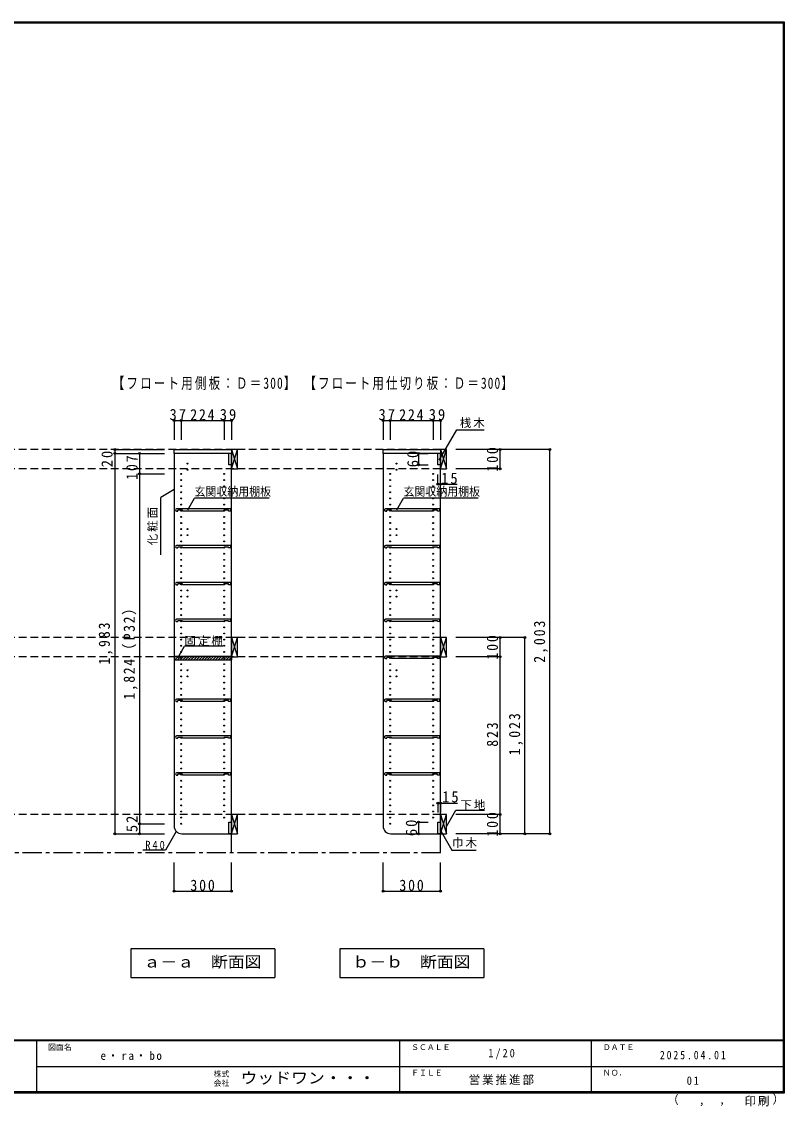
# Model space of a CAD drawing. Units: millimetres at full size, sheet at 1:20. Extents: x -3922 to 3878, y -2932 to 2722.
# Drawn here: x -100 to 3878, y -2932 to 2722 of the extents above; entities that cross this region are included whole.
import ezdxf
from ezdxf.enums import TextEntityAlignment as Align

# ---------------------------------------------------------------- set-up
doc = ezdxf.new("R2010")
doc.units = ezdxf.units.MM
doc.header["$LTSCALE"] = 20
doc.header["$PDMODE"] = 32
doc.header["$PDSIZE"] = 10
doc.linetypes.add('CHAIN1', pattern=[8, 5, -1, 1, -1])
doc.linetypes.add('DASHED2', pattern=[3, 2, -1])
for name, color, linetype in [('0-2_本体', 2, 'Continuous'), ('0-3_固定棚', 3, 'Continuous'), ('0-4_可動棚', 3, 'Continuous'), ('0-5', 4, 'Continuous'), ('0-7_桟木・巾木', 2, 'Continuous'), ('0-8_引き出し', 3, 'Continuous'), ('0-A_文字', 7, 'Continuous'), ('0-B_寸法', 7, 'Continuous'), ('0-C_ハッチ', 4, 'Continuous'), ('F-1_枠', 6, 'Continuous'), ('F-A_文字', 7, 'Continuous')]:
    doc.layers.add(name, color=color, linetype=linetype)
doc.styles.add('ＭＳ ゴシック', font='')
doc.styles.get('ＭＳ ゴシック').set_extended_font_data('MS Gothic')

# ---------------------------------------------------------------- blocks, each defined once
blk = doc.blocks.new('玄関収納用棚')
at = {"layer": '0-4_可動棚', "color": 2}
for p, q in [((132.93, 8.05), (-149.57, 8.05)), ((-142.57, -3.95), (-142.57, 0.35)), ((-117.57, 0.35), (-142.57, 0.35)), ((-117.57, -3.95), (-117.57, 0.35)), ((96.43, -3.95), (96.43, 0.35)), ((134.43, -2.45), (134.43, 6.55)), ((-149.57, -3.95), (-142.57, -3.95)), ((96.43, -3.95), (-117.57, -3.95)), ((132.93, -3.95), (121.43, -3.95))]:
    blk.add_line(p, q, dxfattribs=at)
blk.add_lwpolyline([(121.43, -3.95), (121.43, 0.35), (96.43, 0.35)], dxfattribs=at)
for centre, radius, start, end in [((-149.57, 2.05), 6, 90, 180), ((-149.57, 2.05), 6, 180, 270), ((132.93, 6.55), 1.5, 0, 90), ((132.93, -2.45), 1.5, 270, 0)]:
    blk.add_arc(centre, radius, start, end, dxfattribs=at)

msp = doc.modelspace()

# ---------------------------------------------------------------- linework, layer by layer
at = {"layer": '0-2_本体'}
for p, q in [((695.1, 491.73), (995.1, 491.73)), ((695.1, 471.73), (695.1, 491.73)), ((995.1, 471.73), (695.1, 471.73)), ((995.1, 491.73), (995.1, 471.73)), ((1785.1, 491.73), (2085.1, 491.73)), ((1785.1, 471.73), (1785.1, 491.73)), ((2085.1, 471.73), (1785.1, 471.73)), ((2085.1, 491.73), (2085.1, 471.73))]:
    msp.add_line(p, q, dxfattribs=at)
at = {"layer": '0-3_固定棚', "color": 2}
for p, q in [((695.1, -585.27), (695.1, -605.27)), ((695.1, -585.27), (995.1, -585.27)), ((695.1, -605.27), (995.1, -605.27)), ((995.1, -585.27), (995.1, -605.27))]:
    msp.add_line(p, q, dxfattribs=at)
at = {"layer": '0-5', "color": 3}
for p, q in [((995.1, 471.73), (695.1, 471.73)), ((695.1, 471.73), (695.1, -1471.27)), ((995.1, -1511.27), (995.1, 471.73)), ((2085.1, 471.73), (1785.1, 471.73)), ((1785.1, 471.73), (1785.1, -1471.27)), ((2085.1, -1511.27), (2085.1, 471.73)), ((735.1, -1511.27), (995.1, -1511.27)), ((1825.1, -1511.27), (2085.1, -1511.27))]:
    msp.add_line(p, q, dxfattribs=at)
at = {"layer": '0-5'}
for centre in [(765.1, 418.23), (1855.1, 418.23), (732.1, 364.73), (765.1, 386.23), (956.1, 364.73), (1822.1, 364.73), (1855.1, 386.23), (2046.1, 364.73), (732.1, 332.73), (732.1, 300.73), (956.1, 332.73), (956.1, 300.73), (1822.1, 332.73), (1822.1, 300.73), (2046.1, 332.73), (2046.1, 300.73), (732.1, 268.73), (732.1, 236.73), (956.1, 268.73), (956.1, 236.73), (1822.1, 268.73), (1822.1, 236.73), (2046.1, 268.73), (2046.1, 236.73), (732.1, 204.73), (732.1, 172.73), (956.1, 204.73), (956.1, 172.73), (1822.1, 204.73), (1822.1, 172.73), (2046.1, 204.73), (2046.1, 172.73), (732.1, 140.73), (956.1, 140.73), (1822.1, 140.73), (2046.1, 140.73), (732.1, 108.73), (732.1, 76.73), (765.1, 77.23), (956.1, 108.73), (956.1, 76.73), (1822.1, 108.73), (1822.1, 76.73), (1855.1, 77.23), (2046.1, 108.73), (2046.1, 76.73), (732.1, 44.73), (732.1, 12.73), (765.1, 45.23), (956.1, 44.73), (956.1, 12.73), (1822.1, 44.73), (1822.1, 12.73), (1855.1, 45.23), (2046.1, 44.73), (2046.1, 12.73), (732.1, -19.27), (732.1, -51.27), (956.1, -19.27), (956.1, -51.27), (1822.1, -19.27), (1822.1, -51.27), (2046.1, -19.27), (2046.1, -51.27), (732.1, -83.27), (732.1, -115.27), (956.1, -83.27), (956.1, -115.27), (1822.1, -83.27), (1822.1, -115.27), (2046.1, -83.27), (2046.1, -115.27), (732.1, -147.27), (956.1, -147.27), (1822.1, -147.27), (2046.1, -147.27), (732.1, -179.27), (732.1, -211.27), (956.1, -179.27), (956.1, -211.27), (1822.1, -179.27), (1822.1, -211.27), (2046.1, -179.27), (2046.1, -211.27), (732.1, -243.27), (732.1, -275.27), (765.1, -242.77), (765.1, -274.77), (956.1, -243.27), (956.1, -275.27), (1822.1, -243.27), (1822.1, -275.27), (1855.1, -242.77), (1855.1, -274.77), (2046.1, -243.27), (2046.1, -275.27), (732.1, -307.27), (732.1, -339.27), (956.1, -307.27), (956.1, -339.27), (1822.1, -307.27), (1822.1, -339.27), (2046.1, -307.27), (2046.1, -339.27), (732.1, -371.27), (956.1, -371.27), (1822.1, -371.27), (2046.1, -371.27), (732.1, -403.27), (732.1, -435.27), (956.1, -403.27), (956.1, -435.27), (1822.1, -403.27), (1822.1, -435.27), (2046.1, -403.27), (2046.1, -435.27), (732.1, -467.27), (732.1, -499.27), (956.1, -467.27), (956.1, -499.27), (1822.1, -467.27), (1822.1, -499.27), (2046.1, -467.27), (2046.1, -499.27), (732.1, -531.27), (732.1, -563.27), (956.1, -531.27), (956.1, -563.27), (1822.1, -531.27), (1822.1, -563.27), (2046.1, -531.27), (2046.1, -563.27), (732.1, -595.27), (956.1, -595.27), (1822.1, -595.27), (2046.1, -595.27), (732.1, -627.27), (732.1, -659.27), (765.1, -658.77), (956.1, -627.27), (956.1, -659.27), (1822.1, -627.27), (1822.1, -659.27), (1855.1, -658.77), (2046.1, -627.27), (2046.1, -659.27), (732.1, -691.27), (732.1, -723.27), (765.1, -690.77), (956.1, -691.27), (956.1, -723.27), (1822.1, -691.27), (1822.1, -723.27), (1855.1, -690.77), (2046.1, -691.27), (2046.1, -723.27), (732.1, -755.27), (732.1, -787.27), (956.1, -755.27), (956.1, -787.27), (1822.1, -755.27), (1822.1, -787.27), (2046.1, -755.27), (2046.1, -787.27), (732.1, -819.27), (956.1, -819.27), (1822.1, -819.27), (2046.1, -819.27), (732.1, -851.27), (732.1, -883.27), (956.1, -851.27), (956.1, -883.27), (1822.1, -851.27), (1822.1, -883.27), (2046.1, -851.27), (2046.1, -883.27), (732.1, -915.27), (732.1, -947.27), (956.1, -915.27), (956.1, -947.27), (1822.1, -915.27), (1822.1, -947.27), (2046.1, -915.27), (2046.1, -947.27), (732.1, -979.27), (732.1, -1011.27), (956.1, -979.27), (956.1, -1011.27), (1822.1, -979.27), (1822.1, -1011.27), (2046.1, -979.27), (2046.1, -1011.27), (732.1, -1043.27), (732.1, -1075.27), (956.1, -1043.27), (956.1, -1075.27), (1822.1, -1043.27), (1822.1, -1075.27), (2046.1, -1043.27), (2046.1, -1075.27), (732.1, -1107.27), (956.1, -1107.27), (1822.1, -1107.27), (2046.1, -1107.27), (732.1, -1139.27), (732.1, -1171.27), (956.1, -1139.27), (956.1, -1171.27), (1822.1, -1139.27), (1822.1, -1171.27), (2046.1, -1139.27), (2046.1, -1171.27), (732.1, -1203.27), (732.1, -1235.27), (956.1, -1203.27), (956.1, -1235.27), (1822.1, -1203.27), (1822.1, -1235.27), (2046.1, -1203.27), (2046.1, -1235.27), (732.1, -1267.27), (732.1, -1299.27), (956.1, -1267.27), (956.1, -1299.27), (1822.1, -1267.27), (1822.1, -1299.27), (2046.1, -1267.27), (2046.1, -1299.27), (732.1, -1331.27), (956.1, -1331.27), (1822.1, -1331.27), (2046.1, -1331.27), (732.1, -1363.27), (732.1, -1395.27), (956.1, -1363.27), (956.1, -1395.27), (1822.1, -1363.27), (1822.1, -1395.27), (2046.1, -1363.27), (2046.1, -1395.27), (732.1, -1427.27), (732.1, -1459.27), (956.1, -1427.27), (1822.1, -1427.27), (1822.1, -1459.27), (2046.1, -1427.27)]:
    msp.add_circle(centre, 2.5, dxfattribs=at)
at = {"layer": '0-5', "color": 3}
for centre in [(735.1, -1471.27), (1825.1, -1471.27)]:
    msp.add_arc(centre, 40, 180, 270, dxfattribs=at)
at = {"layer": '0-7_桟木・巾木'}
for p, q in [((995.1, 471.73), (980.1, 471.73)), ((980.1, 411.73), (980.1, 471.73)), ((995.1, 471.73), (995.1, 430.73)), ((2085.1, 471.73), (2070.1, 471.73)), ((2070.1, 411.73), (2070.1, 471.73)), ((2085.1, 471.73), (2085.1, 430.73)), ((980.1, -1451.27), (995.1, -1451.27)), ((995.1, -1451.27), (995.1, -1511.27)), ((2070.1, -1451.27), (2085.1, -1451.27)), ((2085.1, -1451.27), (2085.1, -1511.27))]:
    msp.add_line(p, q, dxfattribs=at)
for points in [[(995.1, 411.73), (983.61, 411.73), (980.1, 411.73)], [(2085.1, 411.73), (2073.61, 411.73), (2070.1, 411.73)], [(995.1, -1511.27), (980.1, -1511.27), (980.1, -1451.27)], [(2085.1, -1511.27), (2070.1, -1511.27), (2070.1, -1451.27)]]:
    msp.add_lwpolyline(points, dxfattribs=at)
at = {"layer": '0-8_引き出し'}
for p, q in [((995.1, 491.73), (995.1, 391.73)), ((1025.1, 491.73), (995.1, 491.73)), ((1025.1, 391.73), (1025.1, 491.73)), ((2085.1, 491.73), (2085.1, 391.73)), ((2115.1, 491.73), (2085.1, 491.73)), ((2115.1, 391.73), (2115.1, 491.73)), ((995.1, 391.73), (1025.1, 391.73)), ((2085.1, 391.73), (2115.1, 391.73)), ((2085.1, -488.27), (2085.1, -588.27)), ((2115.1, -488.27), (2085.1, -488.27)), ((2115.1, -588.27), (2115.1, -488.27)), ((2085.1, -588.27), (2115.1, -588.27)), ((995.1, -1411.27), (995.1, -1511.27)), ((1025.1, -1411.27), (995.1, -1411.27)), ((1025.1, -1511.27), (1025.1, -1411.27)), ((2085.1, -1411.27), (2085.1, -1511.27)), ((2115.1, -1411.27), (2085.1, -1411.27)), ((2115.1, -1511.27), (2115.1, -1411.27)), ((995.1, -1511.27), (1025.1, -1511.27)), ((2085.1, -1511.27), (2115.1, -1511.27))]:
    msp.add_line(p, q, dxfattribs=at)
at = {"layer": '0-8_引き出し', "color": 7}
for p, q in [((995.1, 391.73), (1025.1, 491.73)), ((995.1, 491.73), (1025.1, 391.73)), ((2085.1, 391.73), (2115.1, 491.73)), ((2085.1, 491.73), (2115.1, 391.73)), ((995.1, -488.27), (1025.1, -588.27)), ((995.1, -588.27), (1025.1, -488.27)), ((2085.1, -588.27), (2115.1, -488.27)), ((2085.1, -488.27), (2115.1, -588.27)), ((995.1, -1511.27), (1025.1, -1411.27)), ((995.1, -1411.27), (1025.1, -1511.27)), ((2085.1, -1511.27), (2115.1, -1411.27)), ((2085.1, -1411.27), (2115.1, -1511.27))]:
    msp.add_line(p, q, dxfattribs=at)
at = {"layer": '0-8_引き出し'}
msp.add_lwpolyline([(1025.1, -588.27), (1025.1, -488.27), (995.1, -488.27), (995.1, -588.27)], close=True, dxfattribs=at)
at = {"layer": '0-A_文字'}
for p, q in [((2078.43, 436.27), (2169.31, 593.67)), ((2169.31, 593.67), (2311.54, 593.67)), ((695.1, 282.66), (625.1, 242.25)), ((625.1, -57.75), (625.1, 242.25)), ((766.6, 176.93), (801.62, 237.59)), ((1191.62, 237.59), (801.62, 237.59)), ((1856.6, 176.93), (1891.62, 237.59)), ((2281.62, 237.59), (1891.62, 237.59)), ((713.65, -594.33), (748.67, -533.68)), ((948.67, -533.68), (748.67, -533.68)), ((2115.1, -1472.95), (2163.87, -1388.48)), ((2163.87, -1388.48), (2314.4, -1388.48)), ((2081.29, -1487.54), (2144.54, -1597.08)), ((2144.54, -1597.08), (2270.57, -1597.08)), ((1220.1, -2111.27), (1220.1, -2261.27)), ((2310.1, -2111.27), (2310.1, -2261.27)), ((470.1, -2261.27), (1220.1, -2261.27)), ((1560.1, -2261.27), (2310.1, -2261.27))]:
    msp.add_line(p, q, dxfattribs=at)
at = {"layer": '0-A_文字', "linetype": 'CHAIN1'}
for p, q in [((995.1, -1611.27), (995.1, -1511.27)), ((2085.1, -1611.27), (2085.1, -1511.27)), ((2085.1, -1611.27), (-2454.9, -1611.27))]:
    msp.add_line(p, q, dxfattribs=at)
at = {"layer": '0-A_文字'}
for points in [[(706.25, -1498.98), (649.61, -1597.08), (532.55, -1597.08)], [(1220.1, -2111.27), (470.1, -2111.27), (470.1, -2261.27)], [(2310.1, -2111.27), (1560.1, -2111.27), (1560.1, -2261.27)]]:
    msp.add_lwpolyline(points, dxfattribs=at)
at = {"layer": '0-B_寸法', "color": 4}
for p, q in [((695.1, 642.73), (995.1, 642.73)), ((695.1, 642.73), (695.1, 542.73)), ((732.1, 642.73), (732.1, 542.73)), ((956.1, 642.73), (956.1, 542.73)), ((995.1, 642.73), (995.1, 542.73)), ((1785.1, 642.73), (2085.1, 642.73)), ((1785.1, 642.73), (1785.1, 542.73)), ((1822.1, 642.73), (1822.1, 542.73)), ((2046.1, 642.73), (2046.1, 542.73)), ((2085.1, 642.73), (2085.1, 542.73)), ((385.1, 491.73), (385.1, 471.73)), ((385.1, 491.73), (645.1, 491.73)), ((385.1, 471.73), (645.1, 471.73)), ((385.1, 471.73), (385.1, -1511.27)), ((515.1, 471.73), (645.1, 471.73)), ((515.1, 471.73), (515.1, 364.73)), ((1970.1, 471.73), (1970.1, 411.73)), ((1970.1, 471.73), (2020.1, 471.73)), ((2395.1, 491.73), (2165.1, 491.73)), ((2655.1, 491.73), (2165.1, 491.73)), ((2395.1, 391.73), (2395.1, 491.73)), ((2655.1, -1511.27), (2655.1, 491.73)), ((1970.1, 411.73), (2020.1, 411.73)), ((515.1, 364.73), (645.1, 364.73)), ((515.1, 364.73), (515.1, -1459.27)), ((2070.1, 311.73), (2070.1, 361.73)), ((2085.1, 311.73), (2085.1, 361.73)), ((2395.1, 391.73), (2165.1, 391.73)), ((2070.1, 311.73), (2172.1, 311.73)), ((2395.1, -488.27), (2165.1, -488.27)), ((2395.1, -588.27), (2395.1, -488.27)), ((2525.1, -488.27), (2395.1, -488.27)), ((2525.1, -1511.27), (2525.1, -488.27)), ((2395.1, -588.27), (2165.1, -588.27)), ((2395.1, -1411.27), (2395.1, -588.27)), ((2070.1, -1351.27), (2070.1, -1401.27)), ((2070.1, -1351.27), (2173.56, -1351.27)), ((2085.1, -1351.27), (2085.1, -1401.27)), ((2395.1, -1411.27), (2165.1, -1411.27)), ((2395.1, -1511.27), (2395.1, -1411.27)), ((515.1, -1459.27), (645.1, -1459.27)), ((515.1, -1459.27), (515.1, -1511.27)), ((1970.1, -1451.27), (1970.1, -1511.27)), ((1970.1, -1451.27), (2020.1, -1451.27)), ((385.1, -1511.27), (645.1, -1511.27)), ((515.1, -1511.27), (645.1, -1511.27)), ((1970.1, -1511.27), (2020.1, -1511.27)), ((2655.1, -1511.27), (2165.1, -1511.27)), ((2525.1, -1511.27), (2395.1, -1511.27)), ((695.1, -1811.27), (695.1, -1661.27)), ((995.1, -1811.27), (995.1, -1661.27)), ((1785.1, -1811.27), (1785.1, -1661.27)), ((2085.1, -1811.27), (2085.1, -1661.27)), ((695.1, -1811.27), (995.1, -1811.27)), ((1785.1, -1811.27), (2085.1, -1811.27))]:
    msp.add_line(p, q, dxfattribs=at)
at = {"layer": '0-B_寸法', "color": 4, "linetype": 'DASHED2'}
for p, q in [((2085.1, 491.73), (-2454.9, 491.73)), ((2085.1, 391.73), (-2454.9, 391.73)), ((2085.1, -488.27), (-2454.9, -488.27)), ((2085.1, -588.27), (-2454.9, -588.27)), ((2085.1, -1411.27), (-2454.9, -1411.27))]:
    msp.add_line(p, q, dxfattribs=at)
at = {"layer": '0-B_寸法'}
for p in [(695.1, 642.73), (732.1, 642.73), (956.1, 642.73), (995.1, 642.73), (1785.1, 642.73), (1822.1, 642.73), (2046.1, 642.73), (2085.1, 642.73), (385.1, 491.73), (385.1, 471.73), (515.1, 471.73), (1970.1, 471.73), (2395.1, 491.73), (2655.1, 491.73), (1970.1, 411.73), (2395.1, 391.73), (515.1, 364.73), (2070.1, 311.73), (2085.1, 311.73), (2395.1, -488.27), (2525.1, -488.27), (2395.1, -588.27), (2070.1, -1351.27), (2085.1, -1351.27), (2395.1, -1411.27), (515.1, -1459.27), (1970.1, -1451.27), (385.1, -1511.27), (515.1, -1511.27), (1970.1, -1511.27), (2395.1, -1511.27), (2525.1, -1511.27), (2655.1, -1511.27), (695.1, -1811.27), (995.1, -1811.27), (1785.1, -1811.27), (2085.1, -1811.27)]:
    msp.add_point(p, dxfattribs=at)
at = {"layer": '0-C_ハッチ'}
for p, q in [((695.1, -594.22), (704.05, -585.27)), ((698.19, -605.27), (718.19, -585.27)), ((712.33, -605.27), (732.33, -585.27)), ((726.48, -605.27), (746.48, -585.27)), ((740.62, -605.27), (760.62, -585.27)), ((754.76, -605.27), (774.76, -585.27)), ((768.9, -605.27), (788.9, -585.27)), ((783.04, -605.27), (803.04, -585.27)), ((797.19, -605.27), (817.19, -585.27)), ((811.33, -605.27), (831.33, -585.27)), ((825.47, -605.27), (845.47, -585.27)), ((839.61, -605.27), (859.61, -585.27)), ((853.76, -605.27), (873.76, -585.27)), ((867.9, -605.27), (887.9, -585.27)), ((882.04, -605.27), (902.04, -585.27)), ((896.18, -605.27), (916.18, -585.27)), ((910.32, -605.27), (930.32, -585.27)), ((924.47, -605.27), (944.47, -585.27)), ((938.61, -605.27), (958.61, -585.27)), ((952.75, -605.27), (972.75, -585.27)), ((966.89, -605.27), (986.89, -585.27)), ((981.03, -605.27), (995.1, -591.2))]:
    msp.add_line(p, q, dxfattribs=at)
at = {"layer": 'F-1_枠'}
for p, q in [((-3922.03, 2722.29), (3877.97, 2722.29)), ((-3922.03, 2718.96), (3877.97, 2718.96)), ((-3922.03, 2715.63), (3877.97, 2715.63)), ((3871.3, 2722.29), (3871.3, -2864.37)), ((3874.63, 2722.29), (3874.63, -2864.37)), ((3877.97, 2722.29), (3877.97, -2864.37)), ((3877.97, -2587.71), (-3922.03, -2587.71)), ((3877.97, -2591.04), (-3922.03, -2591.04)), ((-22.03, -2591.04), (-22.03, -2857.71)), ((1871.3, -2591.04), (1871.3, -2857.71)), ((2871.3, -2591.04), (2871.3, -2857.71)), ((-22.03, -2724.37), (3871.3, -2724.38)), ((3877.97, -2857.71), (-3922.03, -2857.71)), ((3877.97, -2861.04), (-3922.03, -2861.04)), ((3877.97, -2864.37), (-3922.03, -2864.37))]:
    msp.add_line(p, q, dxfattribs=at)

# ---------------------------------------------------------------- block references
at = {"layer": '0-4_可動棚'}
for p in [(857.17, 174.88), (1947.17, 174.88), (857.17, -17.12), (1947.17, -17.12), (857.17, -209.12), (1947.17, -209.12), (857.17, -401.12), (1947.17, -401.12), (1947.17, -593.12), (857.17, -817.12), (1947.17, -817.12), (857.17, -1009.12), (1947.17, -1009.12), (857.17, -1201.12), (1947.17, -1201.12)]:
    msp.add_blockref('玄関収納用棚', p, dxfattribs=at)

# ---------------------------------------------------------------- texts
at = {"layer": '0-A_文字', "style": 'ＭＳ ゴシック'}
for s, height, width, p in [('玄関収納用棚板', 43.99, 0.95, (801.62, 237.59)), ('玄関収納用棚板', 43.99, 0.95, (1891.62, 237.59)), ('ａ－ａ\u3000断面図', 58.65, 1.1, (535.1, -2226.27)), ('ｂ－ｂ\u3000断面図', 58.65, 1.1, (1625.1, -2226.27))]:
    msp.add_text(s, height=height, dxfattribs=dict(at, width=width)).set_placement(p, align=Align.BOTTOM_LEFT)
at = {"layer": '0-A_文字', "attachment_point": 7, "style": 'ＭＳ ゴシック'}
for s, insert, char_height in [('\\T1.19;\\W0.75;【フロート用側板：Ｄ＝300】', (375.1, 801.73), 58.65), ('\\T1.18;\\W0.75;【フロート用仕切り板：Ｄ＝300】', (1375.1, 801.73), 58.65), ('\\T1.17;桟木', (2185.51, 603.88), 43.99), ('\\T1.17;固定棚', (748.67, -533.68), 43.99), ('\\T1.17;下地', (2188.37, -1388.48), 43.99), ('\\T1.38;\\W0.9;R40', (545.1, -1592.95), 43.99), ('\\T1.17;巾木', (2144.54, -1585.14), 43.99)]:
    msp.add_mtext(s, dxfattribs=dict(at, insert=insert, char_height=char_height))
at = {"layer": '0-A_文字', "insert": (610.1, -7.75), "char_height": 43.99, "attachment_point": 7, "rotation": 90, "style": 'ＭＳ ゴシック'}
msp.add_mtext('\\T1.17;化粧面', dxfattribs=at)
at = {"layer": '0-B_寸法', "char_height": 58.65, "attachment_point": 7, "style": 'ＭＳ ゴシック'}
for s, insert in [('\\T1.27;\\W0.95;37', (671.1, 643.94)), ('\\T1.27;\\W0.9;224', (779.1, 643.94)), ('\\T1.27;\\W0.95;39', (933.1, 643.94)), ('\\T1.27;\\W0.95;37', (1761.1, 643.94)), ('\\T1.27;\\W0.9;224', (1869.1, 643.94)), ('\\T1.27;\\W0.95;39', (2023.1, 643.94)), ('\\T1.27;\\W0.95;15', (2087.99, 311.73)), ('\\T1.27;\\W0.95;15', (2093.01, -1348.8)), ('\\T1.27;\\W0.9;300', (780.1, -1810.06)), ('\\T1.27;\\W0.9;300', (1870.1, -1810.06))]:
    msp.add_mtext(s, dxfattribs=dict(at, insert=insert))
at = {"layer": '0-B_寸法', "char_height": 58.65, "attachment_point": 7, "rotation": 90, "style": 'ＭＳ ゴシック'}
for s, insert in [('\\T1.27;\\W0.95;20', (375.1, 399.31)), ('\\T1.27;\\W0.9;107', (505.1, 334.02)), ('\\T1.27;\\W0.95;60', (1970.1, 399.23)), ('\\T1.27;\\W0.9;100', (2385.1, 376.73)), ('\\T1.23;\\W0.9;1,824（P32）', (505.1, -812.27)), ('\\T1.28;\\W0.9;1,983', (375.1, -629.77)), ('\\T1.28;\\W0.9;2,003', (2645.1, -619.77)), ('\\T1.27;\\W0.9;100', (2385.1, -603.27)), ('\\T1.28;\\W0.9;1,023', (2515.1, -1102.77)), ('\\T1.27;\\W0.9;823', (2385.1, -1057.77)), ('\\T1.27;\\W0.9;100', (2385.1, -1526.27)), ('\\T1.27;\\W0.95;52', (505.1, -1503)), ('\\T1.27;\\W0.95;60', (1962.49, -1523.77))]:
    msp.add_mtext(s, dxfattribs=dict(at, insert=insert))
at = {"layer": 'F-A_文字', "style": 'ＭＳ ゴシック'}
for s, height, p in [('図面名', 29.33, (37.97, -2647.71)), ('ＳＣＡＬＥ', 29.33, (1931.3, -2647.71)), ('ＤＡＴＥ', 29.33, (2931.3, -2647.71)), ('株式', 29.33, (901.3, -2787.04)), ('ＦＩＬＥ', 29.33, (1931.3, -2781.04)), ('ＮＯ．', 29.33, (2931.3, -2781.04)), ('会社', 29.33, (901.3, -2835.04)), ('（', 43.99, (3267.32, -2933.25)), ('）', 43.99, (3816.9, -2930.46)), (',', 43.99, (3432.15, -2933.25)), (',', 43.99, (3538.1, -2931.39))]:
    msp.add_text(s, height=height, dxfattribs=at).set_placement(p, align=Align.BOTTOM_LEFT)
at = {"layer": 'F-A_文字', "style": 'ＭＳ ゴシック', "width": 1.1}
msp.add_text('ウッドワン・・・', height=58.65, dxfattribs=at).set_placement((1041.3, -2831.04), align=Align.BOTTOM_LEFT)
at = {"layer": 'F-A_文字', "char_height": 43.99, "attachment_point": 7, "style": 'ＭＳ ゴシック'}
for s, insert in [('\\T1.28;\\W0.95;e・ra・bo', (311.3, -2691.04)), ('\\T1.38;\\W0.9;1/20', (2333.8, -2687.71)), ('\\T1.39;\\W0.85;2025.04.01', (3228.8, -2687.71)), ('\\T1.17;営業推進部', (2231.3, -2821.04)), ('\\T1.36;\\W0.9;01', (3368.8, -2821.04)), ('\\T1.17;印刷', (3670.07, -2932.32))]:
    msp.add_mtext(s, dxfattribs=dict(at, insert=insert))

doc.saveas('drawing.dxf')
